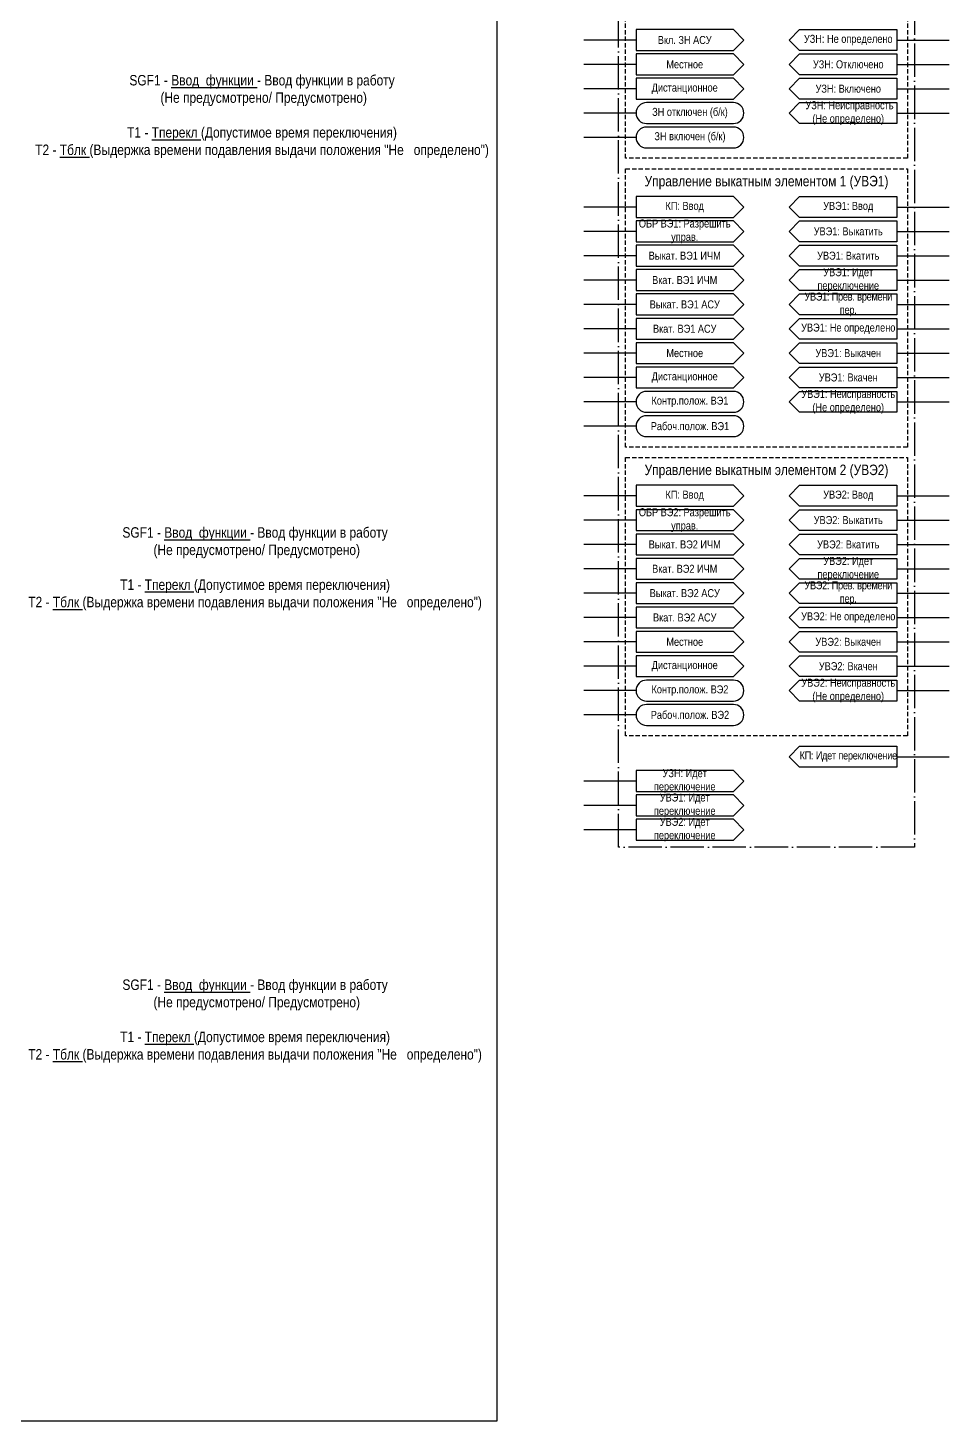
# Model space of a CAD drawing. Header units: millimetres. Extents: x -45 to 445, y 0 to 897.
# Drawn here: x 180.2 to 445, y 0 to 400.5 of the extents above; entities that cross this region are included whole.
import ezdxf

# ---------------------------------------------------------------- set-up
doc = ezdxf.new("R2010")
doc.units = ezdxf.units.MM
doc.linetypes.add('ACAD_ISO04W100', pattern=[30, 24, -3, 0, -3])
doc.linetypes.add('штриховая2', pattern=[0.375, 0.25, -0.125])
doc.layers.add('TEXT', color=7, linetype='Continuous', lineweight=25)
doc.styles.add('2.5_Gost_RD', font='ARIALN.TTF', dxfattribs={"height": 2.5})
doc.styles.add('3.5_Gost_RD', font='ARIALN.TTF', dxfattribs={"height": 3.5})

msp = doc.modelspace()

# ---------------------------------------------------------------- linework, layer by layer
at = {"ltscale": 100}
for p, q in [((355, 397), (340, 397)), ((430, 397), (445, 397)), ((355, 390), (340, 390)), ((430, 390), (445, 390)), ((430, 387), (402, 387)), ((355, 383), (340, 383)), ((430, 383), (445, 383)), ((430, 380), (402, 380)), ((355, 376), (340, 376)), ((430, 376), (445, 376)), ((355, 369), (340, 369)), ((355, 349), (340, 349)), ((430, 349), (445, 349)), ((355, 342), (340, 342)), ((430, 342), (445, 342)), ((355, 335), (340, 335)), ((430, 335), (445, 335)), ((355, 328), (340, 328)), ((430, 325), (402, 325)), ((430, 328), (445, 328)), ((355, 321), (340, 321)), ((430, 321), (445, 321)), ((430, 318), (402, 318)), ((355, 314), (340, 314)), ((430, 314), (445, 314)), ((430, 311), (402, 311)), ((355, 307), (340, 307)), ((430, 307), (445, 307)), ((430, 304), (402, 304)), ((355, 300), (340, 300)), ((430, 297), (402, 297)), ((430, 300), (445, 300)), ((355, 293), (340, 293)), ((430, 293), (445, 293)), ((430, 290), (402, 290)), ((355, 286), (340, 286)), ((355, 266), (340, 266)), ((430, 266), (445, 266)), ((355, 259), (340, 259)), ((430, 259), (445, 259)), ((355, 252), (340, 252)), ((430, 252), (445, 252)), ((355, 245), (340, 245)), ((430, 245), (445, 245)), ((430, 242), (402, 242)), ((355, 238), (340, 238)), ((430, 238), (445, 238)), ((430, 235), (402, 235)), ((355, 231), (340, 231)), ((430, 231), (445, 231)), ((430, 228), (402, 228)), ((355, 224), (340, 224)), ((430, 221), (402, 221)), ((430, 224), (445, 224)), ((355, 217), (340, 217)), ((430, 217), (445, 217)), ((430, 214), (402, 214)), ((355, 210), (340, 210)), ((430, 210), (445, 210)), ((430, 207), (402, 207)), ((355, 203), (340, 203)), ((430, 191), (445, 191)), ((355, 184), (340, 184)), ((355, 177), (340, 177)), ((355, 170), (340, 170))]:
    msp.add_line(p, q, dxfattribs=at)
at = {"color": 3, "ltscale": 100}
msp.add_lwpolyline([(0, 880), (315, 880), (315, 0), (0, 0)], close=True, dxfattribs=at)
at = {"color": 251, "linetype": 'ACAD_ISO04W100', "lineweight": 30, "ltscale": 0.4, "true_color": 0x58595b}
msp.add_lwpolyline([(350, 880), (435, 880), (435, 165), (350, 165)], close=True, dxfattribs=at)
at = {"linetype": 'штриховая2', "ltscale": 5}
for points in [[(352, 443), (433, 443), (433, 363), (352, 363)], [(352, 360), (433, 360), (433, 280), (352, 280)], [(352, 277), (433, 277), (433, 197), (352, 197)]]:
    msp.add_lwpolyline(points, close=True, dxfattribs=at)
at = {"ltscale": 100}
for points in [[(399, 397), (402, 400), (430, 400), (430, 394), (402, 394), (399, 397)], [(399, 390), (402, 393), (430, 393), (430, 387), (402, 387), (399, 390)], [(399, 383), (402, 386), (430, 386), (430, 380), (402, 380), (399, 383)], [(399, 376), (402, 379), (430, 379), (430, 373), (402, 373), (399, 376)], [(399, 349), (402, 352), (430, 352), (430, 346), (402, 346), (399, 349)], [(399, 342), (402, 345), (430, 345), (430, 339), (402, 339), (399, 342)], [(399, 335), (402, 338), (430, 338), (430, 332), (402, 332), (399, 335)], [(399, 328), (402, 331), (430, 331), (430, 325), (402, 325), (399, 328)], [(399, 321), (402, 324), (430, 324), (430, 318), (402, 318), (399, 321)], [(399, 314), (402, 317), (430, 317), (430, 311), (402, 311), (399, 314)], [(399, 307), (402, 310), (430, 310), (430, 304), (402, 304), (399, 307)], [(399, 300), (402, 303), (430, 303), (430, 297), (402, 297), (399, 300)], [(399, 293), (402, 296), (430, 296), (430, 290), (402, 290), (399, 293)], [(399, 266), (402, 269), (430, 269), (430, 263), (402, 263), (399, 266)], [(399, 259), (402, 262), (430, 262), (430, 256), (402, 256), (399, 259)], [(399, 252), (402, 255), (430, 255), (430, 249), (402, 249), (399, 252)], [(399, 245), (402, 248), (430, 248), (430, 242), (402, 242), (399, 245)], [(399, 238), (402, 241), (430, 241), (430, 235), (402, 235), (399, 238)], [(399, 231), (402, 234), (430, 234), (430, 228), (402, 228), (399, 231)], [(399, 224), (402, 227), (430, 227), (430, 221), (402, 221), (399, 224)], [(399, 217), (402, 220), (430, 220), (430, 214), (402, 214), (399, 217)], [(399, 210), (402, 213), (430, 213), (430, 207), (402, 207), (399, 210)], [(399, 191), (402, 194), (430, 194), (430, 188), (402, 188), (399, 191)]]:
    msp.add_lwpolyline(points, dxfattribs=at)
for points in [[(358, 373), (383, 373, 1), (383, 379), (358, 379, 1)], [(358, 366), (383, 366, 1), (383, 372), (358, 372, 1)], [(358, 290), (383, 290, 1), (383, 296), (358, 296, 1)], [(358, 283), (383, 283, 1), (383, 289), (358, 289, 1)], [(358, 207), (383, 207, 1), (383, 213), (358, 213, 1)], [(358, 200), (383, 200, 1), (383, 206), (358, 206, 1)]]:
    msp.add_lwpolyline(points, format="xyb", close=True, dxfattribs=at)
at = {"layer": 'TEXT', "ltscale": 100}
for points in [[(355, 400), (355, 394), (383, 394), (386, 397), (383, 400)], [(355, 393), (355, 387), (383, 387), (386, 390), (383, 393)], [(355, 386), (355, 380), (383, 380), (386, 383), (383, 386)], [(355, 352), (355, 346), (383, 346), (386, 349), (383, 352)], [(355, 345), (355, 339), (383, 339), (386, 342), (383, 345)], [(355, 338), (355, 332), (383, 332), (386, 335), (383, 338)], [(355, 331), (355, 325), (383, 325), (386, 328), (383, 331)], [(355, 324), (355, 318), (383, 318), (386, 321), (383, 324)], [(355, 317), (355, 311), (383, 311), (386, 314), (383, 317)], [(355, 310), (355, 304), (383, 304), (386, 307), (383, 310)], [(355, 303), (355, 297), (383, 297), (386, 300), (383, 303)], [(355, 269), (355, 263), (383, 263), (386, 266), (383, 269)], [(355, 262), (355, 256), (383, 256), (386, 259), (383, 262)], [(355, 255), (355, 249), (383, 249), (386, 252), (383, 255)], [(355, 248), (355, 242), (383, 242), (386, 245), (383, 248)], [(355, 241), (355, 235), (383, 235), (386, 238), (383, 241)], [(355, 234), (355, 228), (383, 228), (386, 231), (383, 234)], [(355, 227), (355, 221), (383, 221), (386, 224), (383, 227)], [(355, 220), (355, 214), (383, 214), (386, 217), (383, 220)], [(355, 187), (355, 181), (383, 181), (386, 184), (383, 187)], [(355, 180), (355, 174), (383, 174), (386, 177), (383, 180)], [(355, 173), (355, 167), (383, 167), (386, 170), (383, 173)]]:
    msp.add_lwpolyline(points, close=True, dxfattribs=at)

# ---------------------------------------------------------------- texts
at = {"ltscale": 100, "char_height": 2.3, "attachment_point": 5, "style": '2.5_Gost_RD'}
for s, insert, width in [('УЗН: Не определено', (416, 397), 28), ('УЗН: Отключено', (416, 390), 28), ('УЗН: Включено', (416, 383), 28), ('ЗН отключен (б/к)', (370.5, 376), 31), (' УЗН: Неисправность {\\C3;(Не определено)}', (416, 376), 28), ('ЗН включен (б/к)', (370.5, 369), 31), ('УВЭ1: Ввод', (416, 349), 28), ('УВЭ1: Выкатить', (416, 342), 28), ('УВЭ1: Вкатить', (416, 335), 28), ('УВЭ1: Идет переключение', (416, 328), 28), ('{\\T0.95;УВЭ1: Прев. времени пер.}', (416, 321), 28), ('УВЭ1: Не определено', (416, 314), 28), ('УВЭ1: Выкачен', (416, 307), 28), ('УВЭ1: Вкачен', (416, 300), 28), ('УВЭ1: Неисправность {\\C3;(Не определено)}', (416, 293), 28), ('УВЭ2: Ввод', (416, 266), 28), ('УВЭ2: Выкатить', (416, 259), 28), ('УВЭ2: Вкатить', (416, 252), 28), ('УВЭ2: Идет переключение', (416, 245), 28), ('{\\T0.95;УВЭ2: Прев. времени пер.}', (416, 238), 28), ('УВЭ2: Не определено', (416, 231), 28), ('УВЭ2: Выкачен', (416, 224), 28), ('УВЭ2: Вкачен', (416, 217), 28), ('УВЭ2: Неисправность {\\C3;(Не определено)}', (416, 210), 28)]:
    msp.add_mtext(s, dxfattribs=dict(at, insert=insert, width=width))
at = {"color": 30, "ltscale": 100, "char_height": 3, "attachment_point": 5, "style": '3.5_Gost_RD'}
for s, insert, width in [('SGF1 - {\\LВвод_функции} - Ввод функции в работу \\P^I(Не предусмотрено/ Предусмотрено)\\P\\PТ1 - {\\LТперекл} (Допустимое время переключения)\\PТ2 - {\\LТблк }(Выдержка времени подавления выдачи положения "Не ^I^Iопределено")', (247.5, 375), 125), ('Управление выкатным элементом 1 (УВЭ1)', (392.5, 356), 81), ('Управление выкатным элементом 2 (УВЭ2)', (392.5, 273), 81), ('SGF1 - {\\LВвод_функции} - Ввод функции в работу \\P^I(Не предусмотрено/ Предусмотрено)\\P\\PТ1 - {\\LТперекл} (Допустимое время переключения)\\PТ2 - {\\LТблк }(Выдержка времени подавления выдачи положения "Не ^I^Iопределено")', (245.5, 245), 125), ('SGF1 - {\\LВвод_функции} - Ввод функции в работу \\P^I(Не предусмотрено/ Предусмотрено)\\P\\PТ1 - {\\LТперекл} (Допустимое время переключения)\\PТ2 - {\\LТблк }(Выдержка времени подавления выдачи положения "Не ^I^Iопределено")', (245.5, 115), 125)]:
    msp.add_mtext(s, dxfattribs=dict(at, insert=insert, width=width))
at = {"layer": 'TEXT', "ltscale": 100, "char_height": 2.3, "attachment_point": 5, "style": '2.5_Gost_RD'}
for s, insert, width in [('Вкл. ЗН АСУ', (369, 397), 28), ('Местное', (369, 390), 28), ('Дистанционное', (369, 383), 28), ('КП: Ввод', (369, 349), 28), ('ОБР ВЭ1: Разрешить управ.', (369, 342), 28), ('Выкат. ВЭ1 ИЧМ', (369, 335), 28), ('Вкат. ВЭ1 ИЧМ', (369, 328), 28), ('Выкат. ВЭ1 АСУ', (369, 321), 28), ('Вкат. ВЭ1 АСУ', (369, 314), 28), ('Местное', (369, 307), 28), ('Дистанционное', (369, 300), 28), ('Контр.полож. ВЭ1', (370.5, 293), 31), ('\\pt18.4;Рабоч.полож. ВЭ1', (370.5, 286), 31), ('КП: Ввод', (369, 266), 28), ('ОБР ВЭ2: Разрешить управ.', (369, 259), 28), ('Выкат. ВЭ2 ИЧМ', (369, 252), 28), ('Вкат. ВЭ2 ИЧМ', (369, 245), 28), ('Выкат. ВЭ2 АСУ', (369, 238), 28), ('Вкат. ВЭ2 АСУ', (369, 231), 28), ('Местное', (369, 224), 28), ('Дистанционное', (369, 217), 28), ('Контр.полож. ВЭ2', (370.5, 210), 31), ('\\pt18.4;Рабоч.полож. ВЭ2', (370.5, 203), 31), ('{\\T0.95;КП: Идет переключение}', (416, 191), 28), ('УЗН: Идет переключение', (369, 184), 28), ('УВЭ1: Идет переключение', (369, 177), 28), ('УВЭ2: Идет переключение', (369, 170), 28)]:
    msp.add_mtext(s, dxfattribs=dict(at, insert=insert, width=width))

doc.saveas('drawing.dxf')
